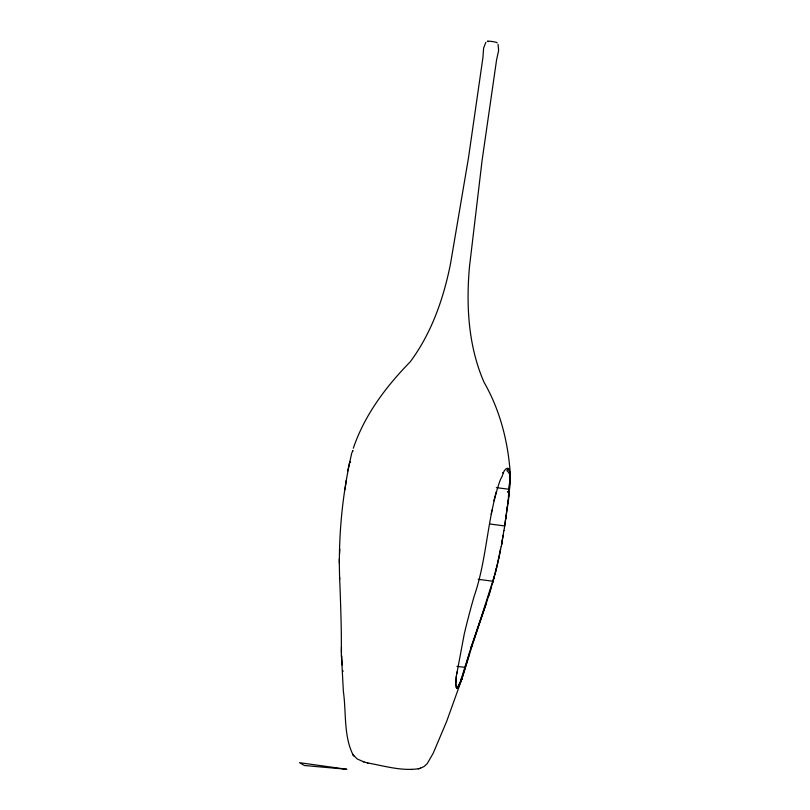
<?xml version="1.0" encoding="UTF-8"?>
<svg xmlns="http://www.w3.org/2000/svg" width="810" height="810" viewBox="0 0 810 810"><rect width="100%" height="100%" fill="white"/><g stroke="black" fill="none" stroke-linecap="round" stroke-linejoin="round"><path stroke-width="1.21" d="M351.783 453.003C341.81 496.206 337.75 541.12 339.947 585.498A278.397 28.097 86.7 0 1 341.304 631.8L341.405 654.693L343.379 691.487C346.366 712.415 343.45 735.844 353.18 755.112M341.425 653.012L341.455 646.745M456.911 687.963L457.367 688.358L458.561 686.293L461.862 679.063L473.982 639.789A278.518 22.457 -69.9 0 1 481.16 618.293L486.162 603.663M495.042 574.087L480.877 618.253A280.3 19.116 -69.9 0 0 471.248 646.755L460.303 681.919L456.992 688.51L455.746 684.359L456.303 676.33L464.302 633.805A278.225 86.579 -70.3 0 1 474.133 596.352C487.175 558.718 486.972 517.874 500.074 480.472A84.392 24.776 85.2 0 1 502.22 476.24C503.091 473.293 504.053 469.425 507.232 468.231C512.102 471.653 509.925 480.917 509.591 486.375M457.032 688.044L457.468 688.409L458.642 686.343L461.761 679.114L469.456 653.741M509.763 473.192C510.796 490.779 506.868 508.457 504.711 525.943L489.746 523.989M339.572 553.848L339.795 549.109M456.303 676.33L455.746 684.359L456.273 687.437M508.66 497.3L509.571 486.982M456.729 673.91L457.083 671.915M339.309 563.233L339.319 558.697M346.305 480.3L344.959 489.615M507.546 506.321L507.09 509.49M504.438 527.897L508.356 499.284L508.619 493.118L507.536 491.64L508.71 491.781C507.951 485.008 513.327 475.49 506.938 470.731L508.002 468.322M505.815 518.451L506.159 516.01M507.992 503.233L508.599 499.325M503.132 535.288L501.258 546.618M503.881 530.621L501.603 544.603L502.443 539.956M503.992 530.641L504.326 527.887M491.224 514.249L491.953 510.108M499.76 553.848L498.788 558.454M499.628 553.827L500.58 549.21M501.117 546.598L497.593 563.021M349.029 465.193L349.687 462.075L350.629 462.206M497.31 565.036L497.735 563.041M498.768 558.454L495.356 572.154M348.948 465.548L347.601 471.126M493.837 500.874L496.277 491.852M495.062 574.098L497.289 565.036M496.641 567.618L492.915 581.236M492.642 583.028L494.353 576.73M478.183 579.312L493.098 581.256L486.192 603.673A281.353 23.429 -69.9 0 0 474.022 639.809L471.248 646.755M490.911 588.779L488.602 596.261M461.862 679.063L446.644 721.447L433.188 753.27L427.194 763.678L423.974 766.584L419.833 768.427M353.322 448.244C364.601 414.902 385.945 386.694 410.235 361.817C431.568 333.082 443.607 298.515 450.522 263.685L468.464 157.98L482.912 57.672L483.621 48.013L485.848 42.404M352.147 452.233L352.856 450.755M352.471 451.555L352.887 450.724M471.876 646.188L471.015 647.463M508.356 468.433L509.044 469.942M367.345 762.888C384.224 765.895 401.871 771.404 419.084 768.639M497.178 42.92C497.532 41.877 483.651 40.237 488.227 41.674M418.294 768.882L420.663 768.163M411.247 769.5L411.925 769.48M509.257 489.301L496.368 487.64M456.982 666.377L465.163 667.389M461.011 679.144L461.71 679.236M503.364 472.625L502.808 472.544L503.283 472.797M352.563 754.272L357.23 758.99L363.963 761.916M363.275 761.724L367.922 763.04M507.809 468.919L508.852 469.253M353.261 755.203L353.869 756.013M456.243 687.336L457.022 688.5M498.079 44.388L498.626 50.443L496.581 59.889L482.122 160.188L469.476 266.763C466.023 305.623 468.291 346.204 484.086 382.371C500.074 410.174 508.093 441.825 510.27 473.678M342.873 670.609L343.005 671.48M341.617 657.477L341.506 656.019M342.266 664.949L341.405 654.693M339.633 577.601L339.694 579.18M346.69 769.267L304.408 765.501L299.498 762.696L346.69 769.267"/></g></svg>
